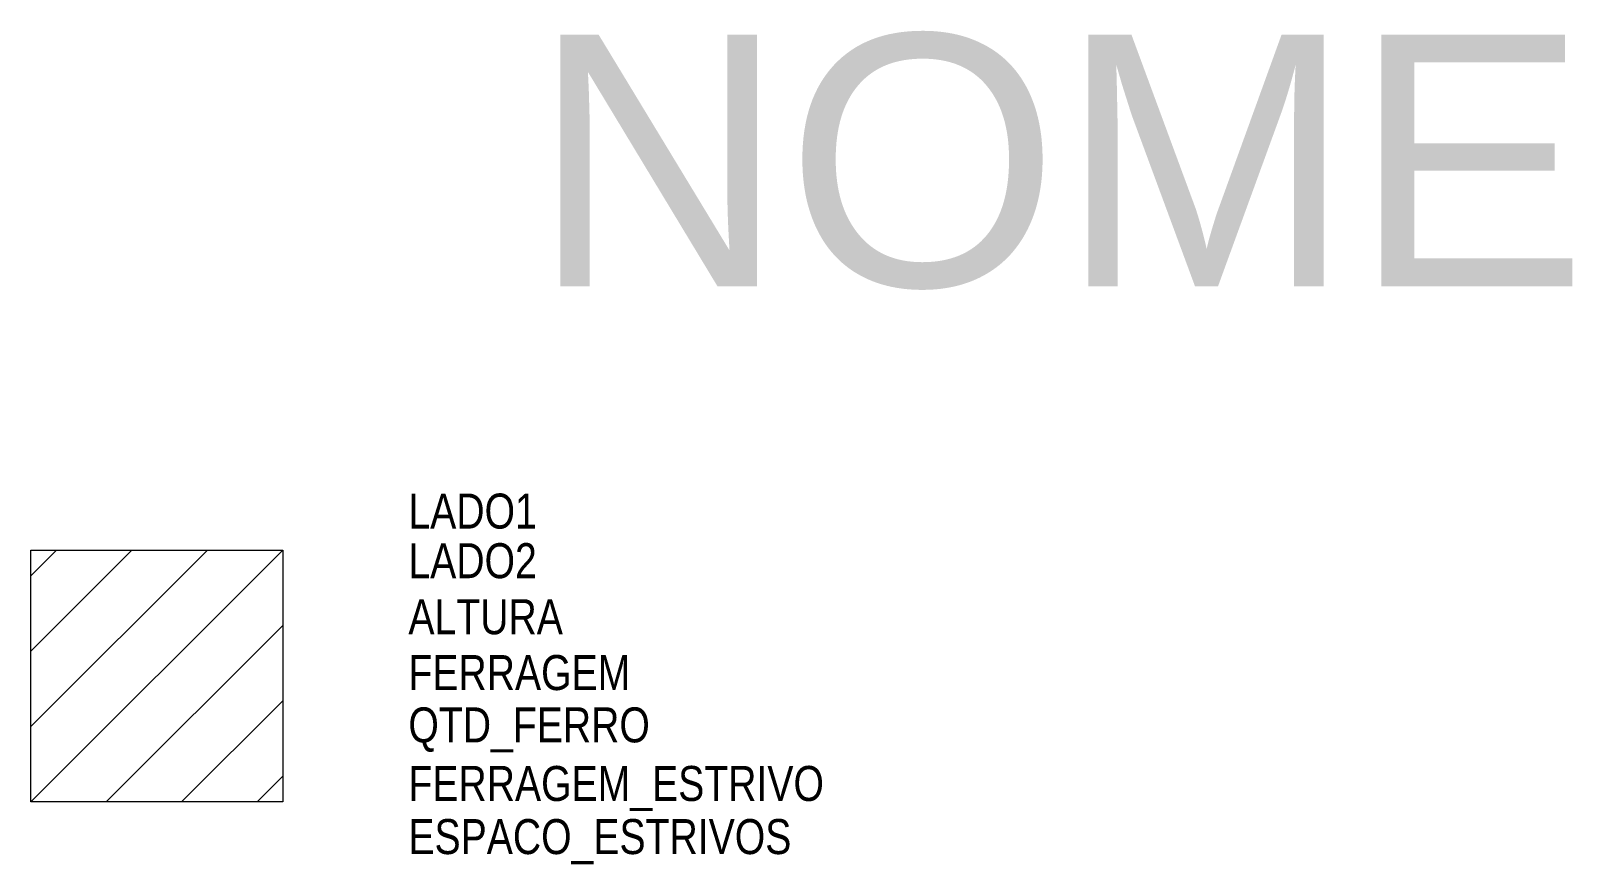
# Model space of a CAD drawing. Header units: millimetres. Extents: x 383.233 to 384.15, y 126.678 to 127.175.
import ezdxf

# ---------------------------------------------------------------- set-up
doc = ezdxf.new("R2010")
doc.units = ezdxf.units.MM
doc.layers.add('TextoEstrutural', color=7, linetype='Continuous', plot=False)
doc.layers.add('VP', color=7, linetype='Continuous', plot=False)
doc.styles.get("Standard").update_dxf_attribs({"font": 'arial.ttf'})

msp = doc.modelspace()

# ---------------------------------------------------------------- hatches: boundary and pattern name
h = msp.add_hatch()
h.set_pattern_fill('ANSI31', color=256, scale=0.01)
h.set_pattern_definition([(45, (383.30765, 126.790543), (-0.022451, 0.022451), [])])
h.paths.add_polyline_path([(383.38265, 126.86554), (383.23265, 126.86554), (383.23265, 126.71554), (383.38265, 126.71554)])

# ---------------------------------------------------------------- linework, layer by layer
msp.add_lwpolyline([(383.38265, 126.71554), (383.23265, 126.71554), (383.23265, 126.86554), (383.38265, 126.86554)], close=True)

# ---------------------------------------------------------------- texts
at = {"layer": 'TextoEstrutural'}
msp.add_attdef('NOME', (383.53078, 127.02278), 'C1', height=0.15, dxfattribs=at)
at = {"layer": 'VP', "width": 0.8, "flags": 1}
for tag, p, s, height in [('LADO1', (383.45746, 126.87843), '0.15', 0.020861), ('LADO2', (383.45746, 126.84887), '0.15', 0.020861), ('ALTURA', (383.45746, 126.81546), '3.00', 0.020861), ('FERRAGEM', (383.45746, 126.78221), '5/16', 0.020861), ('QTD_FERRO', (383.45746, 126.75104), '4', 0.02086), ('FERRAGEM_ESTRIVO', (383.45746, 126.71612), '4.2mm', 0.020861), ('ESPACO_ESTRIVOS', (383.45746, 126.68448), '0.25', 0.020861)]:
    msp.add_attdef(tag, p, s, height=height, dxfattribs=at)

doc.saveas('drawing.dxf')
